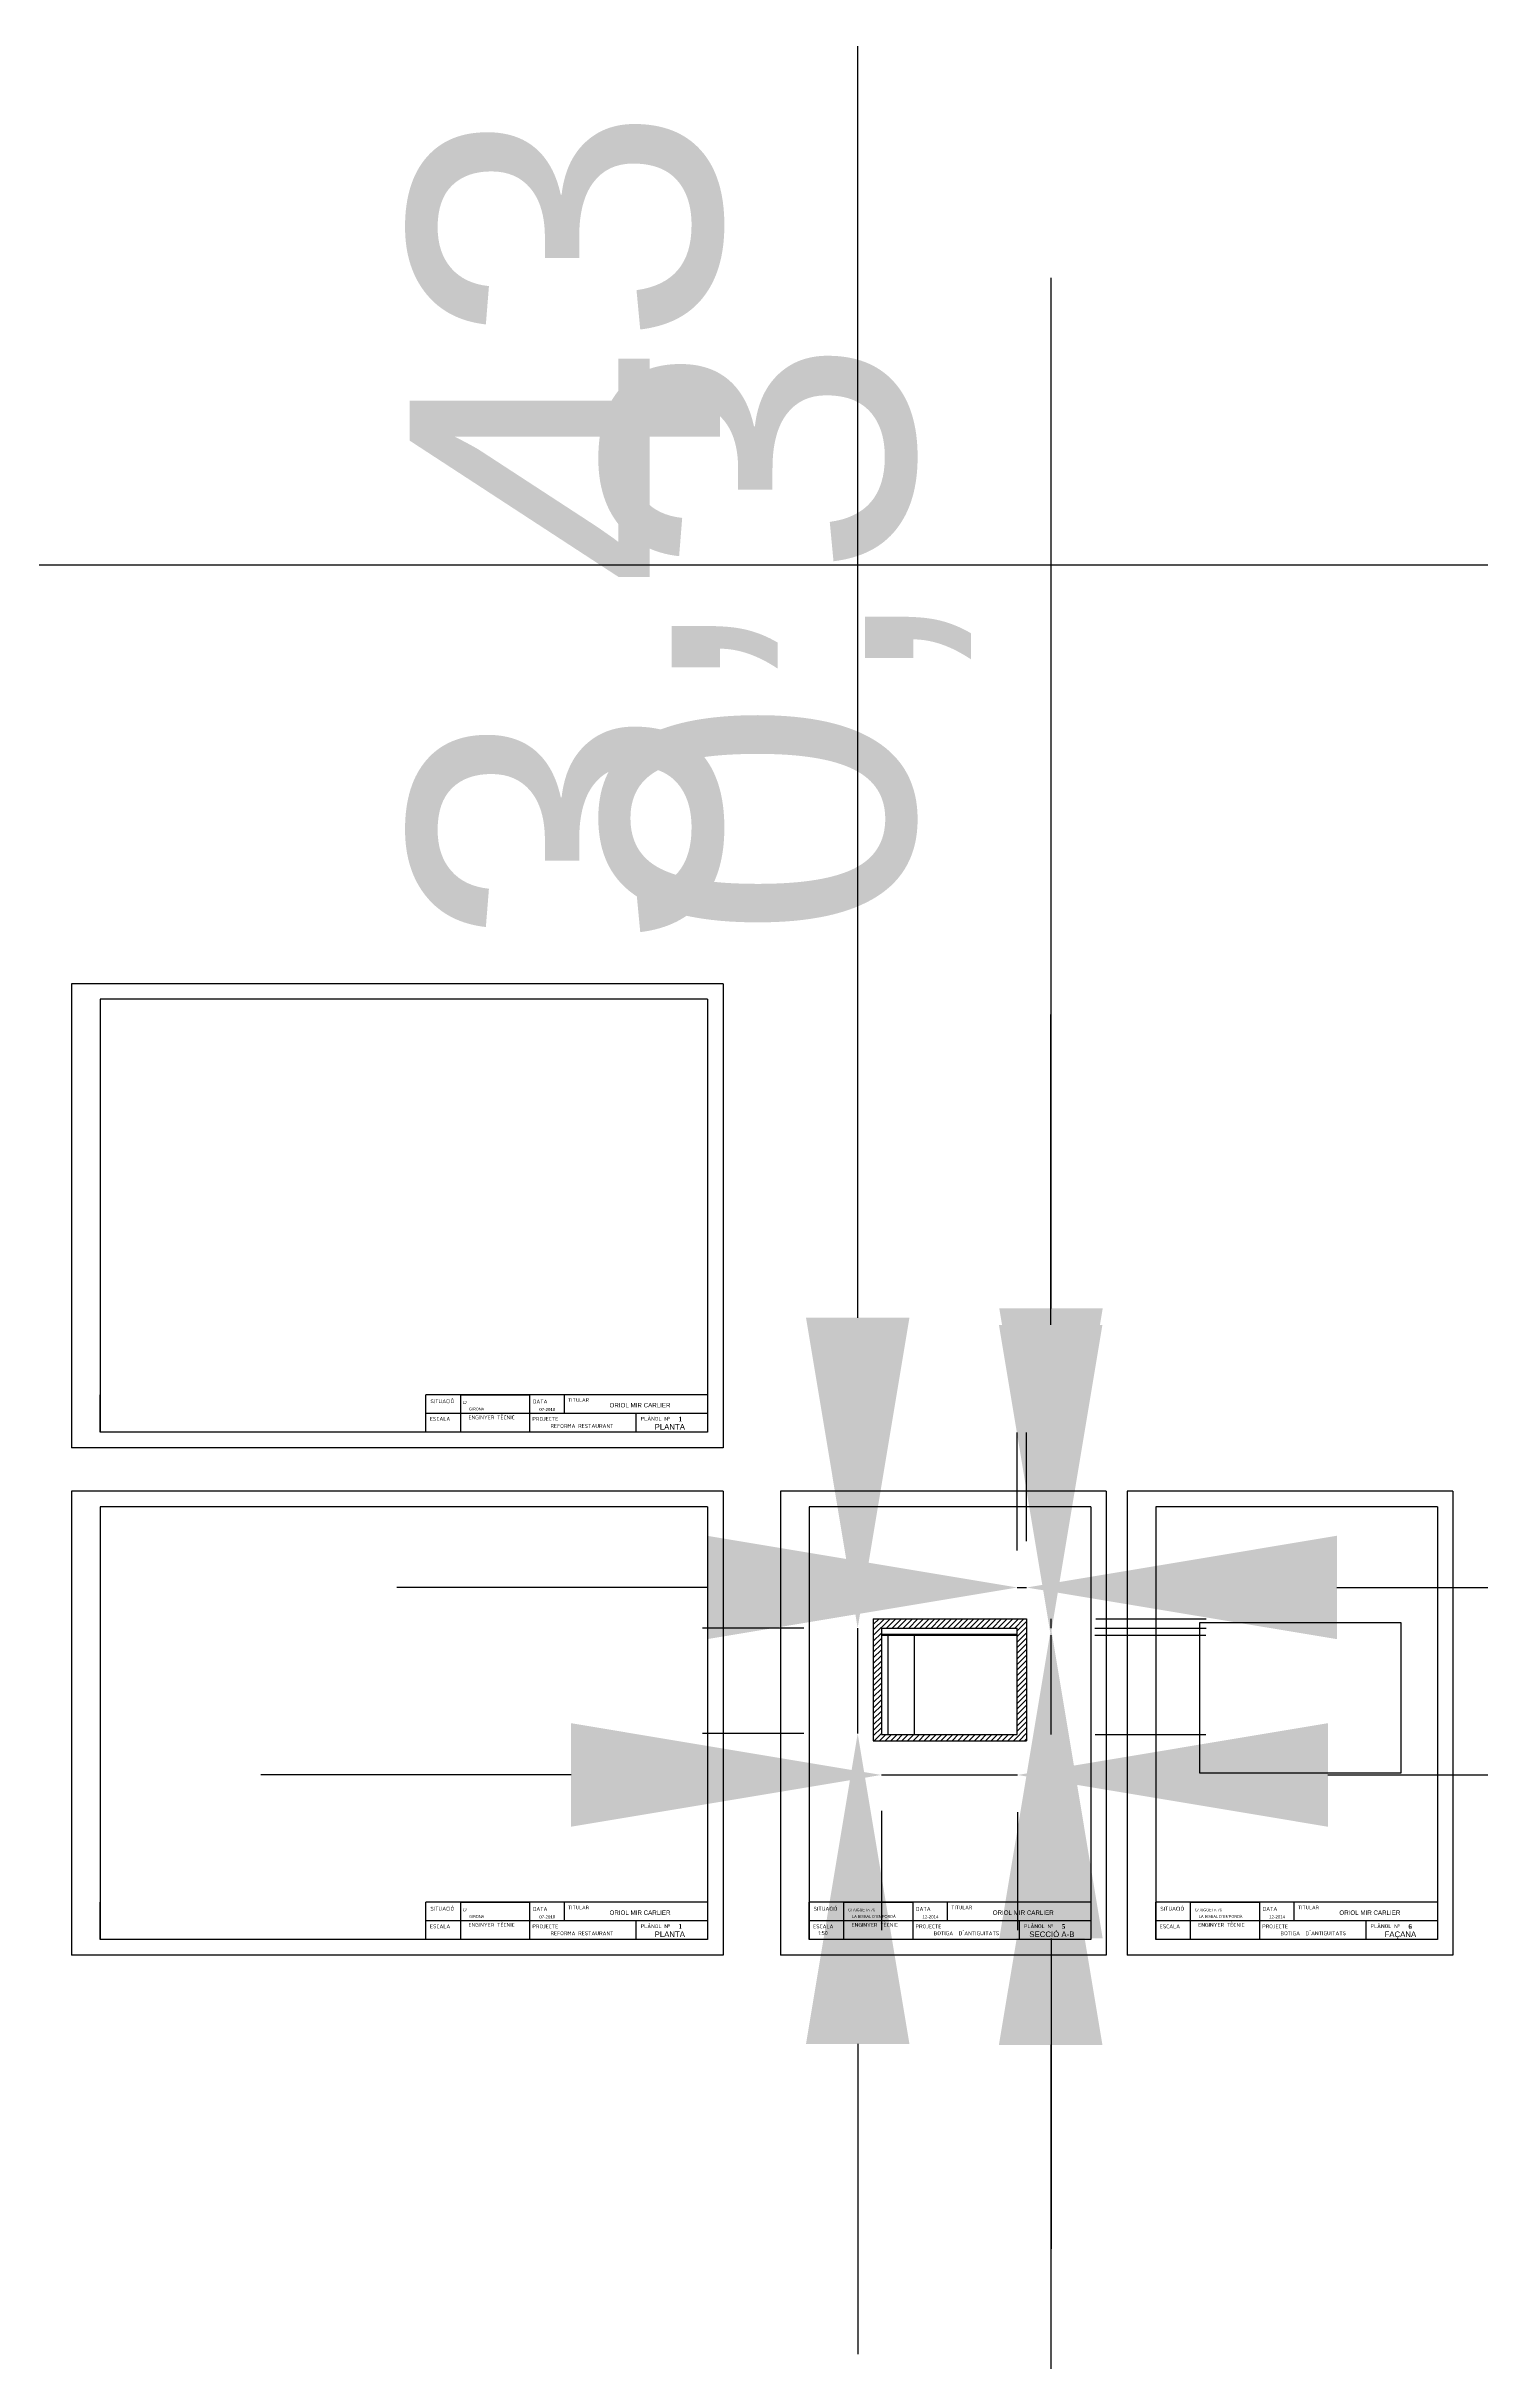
# Model space of a CAD drawing. Header units: millimetres. Extents: x 7 to 259, y -45 to 103.
# Drawn here: x 227.35 to 238.91, y 83.92 to 102.57 of the extents above; entities that cross this region are included whole.
import ezdxf

# ---------------------------------------------------------------- set-up
doc = ezdxf.new("R2010")
doc.units = ezdxf.units.MM
doc.linetypes.add('CONTINUA', pattern=[0])
doc.linetypes.add('LÍNEAS_OCULTAS2', pattern=[4.7625, 3.175, -1.5875])
for name, color, linetype in [('CAJETI1', 5, 'Continuous'), ('cotes', 95, 'Continuous'), ('emergencia', 97, 'Continuous')]:
    doc.layers.add(name, color=color, linetype=linetype)
doc.styles.add('ISO', font='isocp.shx')
doc.styles.get("Standard").update_dxf_attribs({"font": 'arial.ttf'})
doc.styles.add('TECHNICLIGHT', font='timesbd.ttf', dxfattribs={"height": 2})
doc.dimstyles.new('ISO-25', dxfattribs={"dimtxt": 2.5, "dimasz": 2.5, "dimexe": 1.25, "dimexo": 0.625, "dimtad": 1, "dimtxsty": 'Standard', "dimcen": 2.5, "dimadec": 0, "dimazin": 0, "dimtfac": 1, "dimtmove": 0, "dimatfit": 3, "dimfxl": 1, "dimarcsym": 0})
picture_1 = doc.add_image_def('image2.jpg', size_in_pixel=(4288, 3216))

# ---------------------------------------------------------------- blocks, each defined once
blk = doc.blocks.new('*D32')
at = {"layer": 'cotes', "color": 0, "lineweight": -2, "transparency": 16777216}
for p, q in [((231.582, 88.647), (229.082, 88.647)), ((234.082, 88.647), (235.179, 88.647)), ((237.679, 88.647), (248.028, 88.647)), ((234.082, 88.357), (234.082, 87.397)), ((235.179, 88.348), (235.179, 87.397))]:
    blk.add_line(p, q, dxfattribs=at)
at = {"layer": 'cotes', "color": 0, "transparency": 16777216}
for points in [[(231.582, 89.064), (231.582, 88.23), (234.082, 88.647)], [(237.679, 89.064), (237.679, 88.23), (235.179, 88.647)]]:
    blk.add_solid(points, dxfattribs=at)
at = {"layer": 'Defpoints', "color": 0, "transparency": 16777216}
for p in [(234.082, 88.982), (235.179, 88.973), (235.179, 88.647)]:
    blk.add_point(p, dxfattribs=at)
at = {"layer": 'cotes', "color": 0, "transparency": 16777216, "insert": (244.104, 90.774), "char_height": 2.5, "attachment_point": 5}
blk.add_mtext('4,38', dxfattribs=at)
blk = doc.blocks.new('*D33')
at = {"layer": 'cotes', "color": 0, "lineweight": -2, "transparency": 16777216}
for p, q in [((235.446, 92.273), (235.446, 94.773)), ((235.446, 89.773), (235.446, 88.972)), ((235.802, 89.773), (236.696, 89.773)), ((235.804, 88.972), (236.696, 88.972)), ((235.446, 86.472), (235.446, 78.198))]:
    blk.add_line(p, q, dxfattribs=at)
at = {"layer": 'cotes', "color": 0, "transparency": 16777216}
for points in [[(235.029, 92.273), (235.863, 92.273), (235.446, 89.773)], [(235.029, 86.472), (235.863, 86.472), (235.446, 88.972)]]:
    blk.add_solid(points, dxfattribs=at)
at = {"layer": 'Defpoints', "color": 0, "transparency": 16777216}
for p in [(235.177, 89.773), (235.179, 88.972), (235.446, 88.972)]:
    blk.add_point(p, dxfattribs=at)
at = {"layer": 'cotes', "color": 0, "transparency": 16777216, "insert": (233.319, 81.085), "char_height": 2.5, "attachment_point": 5, "rotation": 90}
blk.add_mtext('3,2', dxfattribs=at)
blk = doc.blocks.new('*D34')
at = {"layer": 'cotes', "color": 0, "lineweight": -2, "transparency": 16777216}
for p, q in [((233.891, 92.33), (233.891, 102.573)), ((233.457, 89.83), (232.641, 89.83)), ((233.891, 88.981), (233.891, 89.83)), ((233.457, 88.981), (232.641, 88.981)), ((233.891, 86.481), (233.891, 83.981))]:
    blk.add_line(p, q, dxfattribs=at)
at = {"layer": 'cotes', "color": 0, "transparency": 16777216}
for points in [[(233.475, 92.33), (234.308, 92.33), (233.891, 89.83)], [(233.475, 86.481), (234.308, 86.481), (233.891, 88.981)]]:
    blk.add_solid(points, dxfattribs=at)
at = {"layer": 'Defpoints', "color": 0, "transparency": 16777216}
for p in [(233.891, 89.83), (234.082, 89.83), (234.082, 88.981)]:
    blk.add_point(p, dxfattribs=at)
at = {"layer": 'cotes', "color": 0, "transparency": 16777216, "insert": (231.764, 98.702), "char_height": 2.5, "attachment_point": 5, "rotation": 90}
blk.add_mtext('3,43', dxfattribs=at)
blk = doc.blocks.new('*D35')
at = {"layer": 'cotes', "color": 0, "lineweight": -2, "transparency": 16777216}
for p, q in [((235.449, 92.405), (235.449, 100.707)), ((235.449, 89.83), (235.449, 89.905)), ((235.811, 89.905), (236.699, 89.905)), ((235.802, 89.83), (236.699, 89.83)), ((235.449, 87.33), (235.449, 84.83))]:
    blk.add_line(p, q, dxfattribs=at)
at = {"layer": 'cotes', "color": 0, "transparency": 16777216}
for points in [[(235.032, 92.405), (235.865, 92.405), (235.449, 89.905)], [(235.032, 87.33), (235.865, 87.33), (235.449, 89.83)]]:
    blk.add_solid(points, dxfattribs=at)
at = {"layer": 'Defpoints', "color": 0, "transparency": 16777216}
for p in [(235.186, 89.905), (235.449, 89.905), (235.177, 89.83)]:
    blk.add_point(p, dxfattribs=at)
at = {"layer": 'cotes', "color": 0, "transparency": 16777216, "insert": (233.321, 97.806), "char_height": 2.5, "attachment_point": 5, "rotation": 90}
blk.add_mtext('0,3', dxfattribs=at)
blk = doc.blocks.new('*D36')
at = {"layer": 'cotes', "color": 0, "lineweight": -2, "transparency": 16777216}
for p, q in [((235.177, 90.455), (235.177, 91.407)), ((235.252, 90.53), (235.252, 91.407)), ((232.677, 90.157), (230.177, 90.157)), ((235.177, 90.157), (235.252, 90.157)), ((237.752, 90.157), (246.054, 90.157))]:
    blk.add_line(p, q, dxfattribs=at)
at = {"layer": 'cotes', "color": 0, "transparency": 16777216}
for points in [[(232.677, 90.574), (232.677, 89.741), (235.177, 90.157)], [(237.752, 90.574), (237.752, 89.741), (235.252, 90.157)]]:
    blk.add_solid(points, dxfattribs=at)
at = {"layer": 'Defpoints', "color": 0, "transparency": 16777216}
for p in [(235.252, 90.157), (235.252, 89.905), (235.177, 89.83)]:
    blk.add_point(p, dxfattribs=at)
at = {"layer": 'cotes', "color": 0, "transparency": 16777216, "insert": (243.153, 92.285), "char_height": 2.5, "attachment_point": 5}
blk.add_mtext('0,3', dxfattribs=at)

msp = doc.modelspace()

# ---------------------------------------------------------------- linework, layer by layer
for p, q in [((165.833, 98.396), (258.608, 98.396)), ((234.017, 89.904), (234.018, 89.905)), ((234.017, 89.86), (234.063, 89.905)), ((234.017, 89.815), (234.108, 89.905)), ((234.017, 89.77), (234.153, 89.905)), ((234.017, 89.905), (234.017, 88.923)), ((234.017, 89.905), (235.252, 89.905)), ((234.123, 89.83), (234.198, 89.905)), ((234.168, 89.83), (234.243, 89.905)), ((234.213, 89.83), (234.288, 89.905)), ((234.258, 89.83), (234.333, 89.905)), ((234.302, 89.83), (234.377, 89.905)), ((234.347, 89.83), (234.422, 89.905)), ((234.392, 89.83), (234.467, 89.905)), ((234.437, 89.83), (234.512, 89.905)), ((234.482, 89.83), (234.557, 89.905)), ((234.527, 89.83), (234.602, 89.905)), ((234.572, 89.83), (234.647, 89.905)), ((234.617, 89.83), (234.692, 89.905)), ((234.662, 89.83), (234.737, 89.905)), ((234.707, 89.83), (234.782, 89.905)), ((234.751, 89.83), (234.826, 89.905)), ((234.796, 89.83), (234.871, 89.905)), ((234.841, 89.83), (234.916, 89.905)), ((234.886, 89.83), (234.961, 89.905)), ((234.931, 89.83), (235.006, 89.905)), ((234.976, 89.83), (235.051, 89.905)), ((235.021, 89.83), (235.096, 89.905)), ((235.066, 89.83), (235.141, 89.905)), ((235.111, 89.83), (235.186, 89.905)), ((235.156, 89.83), (235.231, 89.905)), ((235.252, 89.905), (235.252, 88.923)), ((234.017, 89.725), (234.082, 89.79)), ((234.017, 89.68), (234.082, 89.745)), ((234.082, 89.83), (234.082, 88.973)), ((234.082, 89.83), (235.177, 89.83)), ((234.082, 89.78), (235.177, 89.78)), ((234.082, 89.773), (235.177, 89.773)), ((234.134, 89.773), (234.134, 88.973)), ((234.346, 89.773), (234.346, 88.973)), ((235.177, 89.807), (235.252, 89.882)), ((235.177, 89.762), (235.252, 89.837)), ((235.177, 88.973), (235.177, 89.83)), ((235.177, 89.717), (235.252, 89.792)), ((235.177, 89.673), (235.252, 89.748)), ((234.017, 89.635), (234.082, 89.7)), ((234.017, 89.59), (234.082, 89.655)), ((234.017, 89.545), (234.082, 89.61)), ((234.017, 89.5), (234.082, 89.565)), ((235.177, 89.628), (235.252, 89.703)), ((235.177, 89.583), (235.252, 89.658)), ((235.177, 89.538), (235.252, 89.613)), ((235.177, 89.493), (235.252, 89.568)), ((234.017, 89.455), (234.082, 89.52)), ((234.017, 89.411), (234.082, 89.476)), ((234.017, 89.366), (234.082, 89.431)), ((234.017, 89.321), (234.082, 89.386)), ((235.177, 89.448), (235.252, 89.523)), ((235.177, 89.403), (235.252, 89.478)), ((235.177, 89.358), (235.252, 89.433)), ((235.177, 89.313), (235.252, 89.388)), ((234.017, 89.276), (234.082, 89.341)), ((234.017, 89.231), (234.082, 89.296)), ((234.017, 89.186), (234.082, 89.251)), ((234.017, 89.141), (234.082, 89.206)), ((234.017, 89.096), (234.082, 89.161)), ((235.177, 89.268), (235.252, 89.343)), ((235.177, 89.223), (235.252, 89.298)), ((235.177, 89.179), (235.252, 89.254)), ((235.177, 89.134), (235.252, 89.209)), ((235.177, 89.089), (235.252, 89.164)), ((234.017, 89.051), (234.082, 89.116)), ((234.017, 89.006), (234.082, 89.071)), ((234.017, 88.962), (234.082, 89.027)), ((234.024, 88.923), (234.082, 88.982)), ((234.068, 88.923), (234.118, 88.973)), ((234.082, 88.973), (235.177, 88.973)), ((234.113, 88.923), (234.163, 88.973)), ((234.158, 88.923), (234.208, 88.973)), ((234.203, 88.923), (234.253, 88.973)), ((234.248, 88.923), (234.298, 88.973)), ((234.293, 88.923), (234.343, 88.973)), ((234.338, 88.923), (234.388, 88.973)), ((234.383, 88.923), (234.433, 88.973)), ((234.428, 88.923), (234.478, 88.973)), ((234.473, 88.923), (234.523, 88.973)), ((234.518, 88.923), (234.568, 88.973)), ((234.562, 88.923), (234.612, 88.973)), ((234.607, 88.923), (234.657, 88.973)), ((234.652, 88.923), (234.702, 88.973)), ((234.697, 88.923), (234.747, 88.973)), ((234.742, 88.923), (234.792, 88.973)), ((234.787, 88.923), (234.837, 88.973)), ((234.832, 88.923), (234.882, 88.973)), ((234.877, 88.923), (234.927, 88.973)), ((234.922, 88.923), (234.972, 88.973)), ((234.967, 88.923), (235.017, 88.973)), ((235.011, 88.923), (235.061, 88.973)), ((235.056, 88.923), (235.106, 88.973)), ((235.101, 88.923), (235.151, 88.973)), ((235.146, 88.923), (235.252, 89.029)), ((235.177, 89.044), (235.252, 89.119)), ((235.177, 88.999), (235.252, 89.074)), ((235.191, 88.923), (235.252, 88.984)), ((234.017, 88.923), (235.252, 88.923)), ((235.236, 88.923), (235.252, 88.939))]:
    msp.add_line(p, q)
at = {"layer": 'CAJETI1'}
for p, q in [((227.557, 95.021), (227.557, 91.283)), ((230.182, 95.021), (227.557, 95.021)), ((232.807, 95.021), (230.182, 95.021)), ((232.807, 95.021), (232.807, 91.283)), ((227.787, 94.896), (227.787, 91.408)), ((230.182, 91.283), (227.557, 91.283)), ((232.807, 91.283), (230.182, 91.283)), ((227.557, 90.933), (227.557, 87.196)), ((230.182, 90.933), (227.557, 90.933)), ((232.807, 90.933), (230.182, 90.933)), ((232.807, 90.933), (232.807, 87.196)), ((233.269, 90.933), (233.269, 87.196)), ((235.894, 90.933), (233.269, 90.933)), ((235.894, 90.933), (235.894, 87.196)), ((236.062, 90.933), (236.062, 87.196)), ((238.687, 90.933), (236.062, 90.933)), ((238.687, 90.933), (238.687, 87.196)), ((227.787, 90.808), (227.787, 87.321)), ((233.499, 90.808), (233.499, 87.321)), ((236.293, 90.808), (236.293, 87.321)), ((230.182, 87.196), (227.557, 87.196)), ((232.807, 87.196), (230.182, 87.196)), ((235.894, 87.196), (233.269, 87.196)), ((238.687, 87.196), (236.062, 87.196))]:
    msp.add_line(p, q, dxfattribs=at)
at = {"layer": 'CAJETI1', "color": 5}
for p, q in [((232.682, 94.896), (227.787, 94.896)), ((232.682, 94.896), (232.682, 91.408)), ((232.682, 91.708), (230.412, 91.708)), ((232.682, 91.408), (227.787, 91.408)), ((232.682, 91.558), (230.412, 91.558)), ((232.682, 90.808), (227.787, 90.808)), ((232.682, 90.808), (232.682, 87.321)), ((235.769, 90.808), (233.499, 90.808)), ((235.769, 90.808), (235.769, 87.321)), ((238.562, 90.808), (236.293, 90.808)), ((238.562, 90.808), (238.562, 87.321)), ((232.682, 87.621), (230.412, 87.621)), ((235.769, 87.621), (233.499, 87.621)), ((238.562, 87.621), (236.293, 87.621)), ((232.682, 87.321), (227.787, 87.321)), ((232.682, 87.471), (230.412, 87.471)), ((235.769, 87.471), (233.499, 87.471)), ((235.769, 87.321), (233.499, 87.321)), ((238.562, 87.471), (236.293, 87.471)), ((238.562, 87.321), (236.293, 87.321))]:
    msp.add_line(p, q, dxfattribs=at)
at = {"layer": 'CAJETI1', "linetype": 'CONTINUA'}
for p, q in [((227.787, 91.408), (227.787, 91.708)), ((230.412, 91.408), (230.412, 91.708)), ((227.787, 87.321), (227.787, 87.621)), ((230.412, 87.321), (230.412, 87.621)), ((233.499, 87.321), (233.499, 87.621)), ((236.293, 87.321), (236.293, 87.621))]:
    msp.add_line(p, q, dxfattribs=at)
at = {"layer": 'emergencia', "color": 5}
for p, q in [((230.691, 91.708), (231.248, 91.708)), ((230.691, 91.708), (230.691, 91.408)), ((231.248, 91.708), (231.248, 91.408)), ((231.526, 91.708), (231.526, 91.558)), ((232.104, 91.558), (232.104, 91.408)), ((230.691, 87.621), (231.248, 87.621)), ((230.691, 87.621), (230.691, 87.321)), ((231.248, 87.621), (231.248, 87.321)), ((231.526, 87.621), (231.526, 87.471)), ((233.778, 87.621), (234.335, 87.621)), ((233.778, 87.621), (233.778, 87.321)), ((234.335, 87.621), (234.335, 87.321)), ((234.613, 87.621), (234.613, 87.471)), ((236.571, 87.621), (237.128, 87.621)), ((236.571, 87.621), (236.571, 87.321)), ((237.128, 87.621), (237.128, 87.321)), ((237.406, 87.621), (237.406, 87.471)), ((232.104, 87.471), (232.104, 87.321)), ((235.191, 87.471), (235.191, 87.321)), ((237.984, 87.471), (237.984, 87.321))]:
    msp.add_line(p, q, dxfattribs=at)

# ---------------------------------------------------------------- texts
at = {"color": 5, "style": 'TECHNICLIGHT'}
for s, p in [('1', (232.448, 91.495)), ('1', (232.448, 87.408)), ('5', (235.535, 87.408)), ('6', (238.328, 87.408))]:
    msp.add_text(s, height=0.0375, dxfattribs=at).set_placement(p)
at = {"layer": 'CAJETI1', "color": 5, "style": 'ISO'}
for s, height, p in [('SITUACIÓ', 0.031, (230.449, 91.642)), ('DATA', 0.031, (231.273, 91.64)), ('TITULAR', 0.0291, (231.558, 91.653)), ('ESCALA', 0.031, (230.445, 91.5)), ('ENGINYER TÈCNIC', 0.03103, (230.755, 91.512)), ('PROJECTE', 0.031, (231.27, 91.5)), ('REFORMA RESTAURANT', 0.03103, (231.416, 91.443)), ('PLÀNOL Nº', 0.031, (232.143, 91.501)), ('SITUACIÓ', 0.031, (230.449, 87.554)), ('DATA', 0.031, (231.273, 87.552)), ('TITULAR', 0.0291, (231.558, 87.565)), ('SITUACIÓ', 0.031, (233.536, 87.554)), ('DATA', 0.031, (234.36, 87.552)), ('TITULAR', 0.0291, (234.645, 87.565)), ('SITUACIÓ', 0.031, (236.329, 87.554)), ('DATA', 0.031, (237.153, 87.552)), ('TITULAR', 0.0291, (237.439, 87.565)), ('ESCALA', 0.031, (230.445, 87.412)), ('ENGINYER TÈCNIC', 0.03103, (230.755, 87.424)), ('PROJECTE', 0.031, (231.27, 87.412)), ('REFORMA RESTAURANT', 0.03103, (231.416, 87.356)), ('PLÀNOL Nº', 0.031, (232.143, 87.413)), ('ESCALA', 0.031, (233.532, 87.412)), ('1:50', 0.031, (233.573, 87.358)), ('ENGINYER TÈCNIC', 0.03103, (233.842, 87.424)), ('PROJECTE', 0.031, (234.357, 87.412)), ('BOTIGA  D´ANTIGUITATS', 0.03103, (234.503, 87.356)), ('PLÀNOL Nº', 0.031, (235.23, 87.413)), ('ESCALA', 0.031, (236.325, 87.412)), ('ENGINYER TÈCNIC', 0.03103, (236.635, 87.424)), ('PROJECTE', 0.031, (237.15, 87.412)), ('BOTIGA  D´ANTIGUITATS', 0.03103, (237.297, 87.356)), ('PLÀNOL Nº', 0.031, (238.023, 87.413))]:
    msp.add_text(s, height=height, dxfattribs=at).set_placement(p)
at = {"layer": 'CAJETI1', "color": 5, "linetype": 'LÍNEAS_OCULTAS2'}
for s, height, p in [('C/', 0.022, (230.71, 91.636)), ('GIRONA', 0.022, (230.76, 91.584)), ('07-2018', 0.025, (231.326, 91.579)), ('ORIOL MIR CARLIER', 0.03575, (231.892, 91.608)), ('PLANTA', 0.045, (232.255, 91.429)), ('C/', 0.022, (230.71, 87.549)), ('GIRONA', 0.022, (230.76, 87.496)), ('07-2018', 0.025, (231.326, 87.491)), ('ORIOL MIR CARLIER', 0.03575, (231.892, 87.52)), ('  C/ AIGÜETA 76 ', 0.02203, (233.797, 87.549)), ('LA BISBAL D´EMPORDÀ', 0.02203, (233.846, 87.496)), ('12-2014', 0.025, (234.413, 87.491)), ('ORIOL MIR CARLIER', 0.03575, (234.979, 87.52)), ('  C/ AIGÜETA 76 ', 0.02203, (236.59, 87.549)), ('LA BISBAL D´EMPORDÀ', 0.02203, (236.64, 87.496)), ('12-2014', 0.025, (237.206, 87.491)), ('ORIOL MIR CARLIER', 0.03575, (237.772, 87.52)), ('PLANTA', 0.045, (232.255, 87.341)), ('SECCIÓ A-B', 0.045, (235.274, 87.341)), ('FAÇANA', 0.045, (238.136, 87.341))]:
    msp.add_text(s, height=height, dxfattribs=at).set_placement(p)

# ---------------------------------------------------------------- dimensions: what is measured, and where the dimension line sits
at = {"layer": 'cotes'}
for base, p1, p2, text, picture, middle in [((233.891, 89.83), (234.082, 88.981), (234.082, 89.83), '3,43', '*D34', (231.764, 98.702)), ((235.449, 89.905), (235.177, 89.83), (235.186, 89.905), '0,3', '*D35', (233.321, 97.806)), ((235.446, 88.972), (235.177, 89.773), (235.179, 88.972), '3,2', '*D33', (233.319, 81.085))]:
    dim = msp.add_linear_dim(base=base, p1=p1, p2=p2, angle=90, text=text, dimstyle='ISO-25', dxfattribs=at)
    dim.commit()
    dim.dimension.update_dxf_attribs({"geometry": picture, "text_midpoint": middle})
for base, p1, p2, text, picture, middle in [((235.252, 90.157), (235.177, 89.83), (235.252, 89.905), '0,3', '*D36', (243.153, 92.285)), ((235.179, 88.647), (234.082, 88.982), (235.179, 88.973), '4,38', '*D32', (244.104, 90.774))]:
    dim = msp.add_linear_dim(base=base, p1=p1, p2=p2, text=text, dimstyle='ISO-25', dxfattribs=at)
    dim.commit()
    dim.dimension.update_dxf_attribs({"geometry": picture, "text_midpoint": middle})

# ---------------------------------------------------------------- pictures from other files: only their frames are drawn
image = msp.add_image(picture_1, insert=(236.648, 88.661), size_in_units=(1.619, 1.214))
image.dxf.flags = 7

doc.saveas('drawing.dxf')
